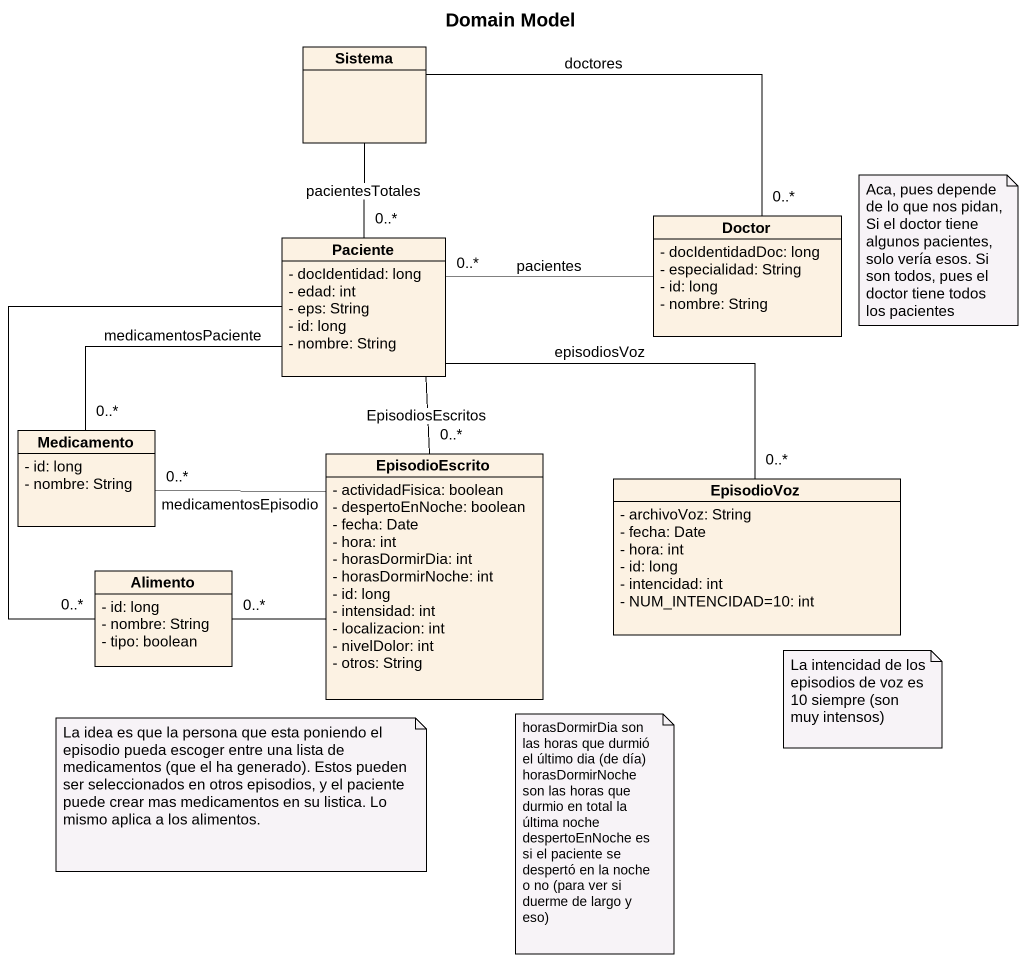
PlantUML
@startuml
title Domain Model
hide circle
hide empty members
skinparam classAttributeIconSize 0
class Sistema
class Doctor {
  - docIdentidadDoc: long
  - especialidad: String
  - id: long
  - nombre: String
}
class Paciente {
  - docIdentidad: long
  - edad: int
  - eps: String
  - id: long
  - nombre: String
}
class Medicamento {
  - id: long
  - nombre: String
}
class EpisodioEscrito {
  - actividadFisica: boolean
  - despertoEnNoche: boolean
  - fecha: Date
  - hora: int
  - horasDormirDia: int
  - horasDormirNoche: int
  - id: long
  - intensidad: int
  - localizacion: int
  - nivelDolor: int
  - otros: String
}
class EpisodioVoz {
  - archivoVoz: String
  - fecha: Date
  - hora: int
  - id: long
  - intencidad: int
  - NUM_INTENCIDAD=10: int
}
class Alimento {
  - id: long
  - nombre: String
  - tipo: boolean
}
Sistema -right- "0..*" Doctor : doctores
Sistema -- "0..*" Paciente : pacientesTotales
Doctor -left- "0..*" Paciente : pacientes
Paciente -- "0..*" Medicamento : medicamentosPaciente
Paciente -- "0..*" EpisodioEscrito : EpisodiosEscritos
Paciente -- "0..*" EpisodioVoz : episodiosVoz
Paciente -- "0..*" Alimento
EpisodioEscrito -left- "0..*" Medicamento : medicamentosEpisodio
EpisodioEscrito -left- "0..*" Alimento
note as N1
  Aca, pues depende de lo que nos pidan, Si el doctor tiene algunos pacientes, solo vería esos. Si son todos, pues el doctor tiene todos los pacientes
end note
note as N2
  La intencidad de los episodios de voz es 10 siempre (son muy intensos)
end note
note as N3
  La idea es que la persona que esta poniendo el episodio pueda escoger entre una lista de medicamentos (que el ha generado). Estos pueden ser seleccionados en otros episodios, y el paciente puede crear mas medicamentos en su listica. Lo mismo aplica a los alimentos.
end note
note as N4
  horasDormirDia son las horas que durmió el último dia (de día)
  horasDormirNoche son las horas que durmio en total la última noche
  despertoEnNoche es si el paciente se despertó en la noche o no (para ver si duerme de largo y eso)
end note
@enduml
